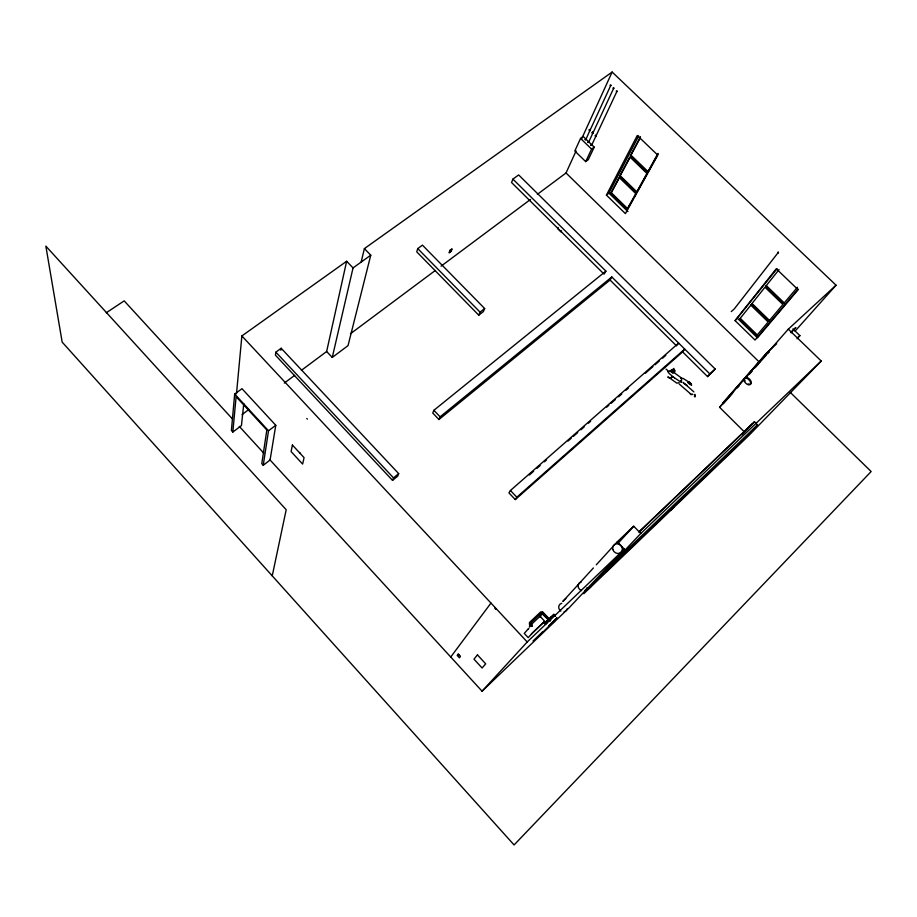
<?xml version="1.0" encoding="UTF-8"?>
<svg xmlns="http://www.w3.org/2000/svg" width="917" height="917" viewBox="0 0 917 917"><rect width="100%" height="100%" fill="white"/><g stroke="black" fill="none" stroke-linecap="round" stroke-linejoin="round"><path stroke-width="1.38" d="M681.446 382.057L681.583 378.068L673.995 372.554L673.41 369.494L667.92 371.454M450.923 250.822L450.178 251.934L450.247 251.189M451.187 250.582L450.327 250.983L450.797 251.51L450.339 250.215L449.387 252.519M451.084 251.029L451.164 249.986L450.281 250.375L450.855 251.086L450.407 250.559M589.436 129.675C590.319 130.512 589.127 130.294 590.422 129.457L610.86 85.189C608.957 84.547 611.261 86.909 610.86 85.189M694.627 395.685L694.685 394.746M232.826 432.056L236.116 396.671L266.836 430.016L261.781 463.704L263.236 465.297L270.091 459.99L275.776 425.27L241.985 388.693L234.683 394.058L231.393 430.486L232.826 432.056L241.446 425.591L243.773 403.663M236.483 393.806L241.87 335.943L346.637 261.265L353.045 267.902L332.263 357.447L326.647 351.509L346.637 261.265M689.206 383.833L689.401 382.435L683.257 378.503L681.629 378.308M275.857 352.162L275.409 355.166L392.533 480.393L397.68 476.141L398.689 473.63L281.175 348.277L275.857 352.162L393.519 477.895L392.533 480.393M263.236 465.297L268.521 430.784L275.776 425.27M280.866 350.294L281.175 348.277M272.234 575.853L286.196 509.737L45.85 246.111L62.173 342.121L514.082 844.958L871.15 471.533L790.271 392.396M361.069 262.422L364.393 248.61L612.132 72.042L836.052 285.198L795.085 331.106M364.393 248.61L370.766 255.178L348.036 345.617L332.263 357.447M417.751 248.576L416.742 251.843L478.766 315.184L483.374 311.585L484.669 308.548L422.439 245.148L417.751 248.576L480.061 312.147L478.766 315.184M450.82 250.238L449.96 251.694M451.187 250.02L450.591 251.545L450.064 250.994M450.958 251.281L451.737 249.206M530.278 624.122L529.487 627.022L530.668 623.984L532.433 625.898M677.262 344.964L678.649 343.073L510.425 490.503L508.924 492.899L515.297 499.582L516.833 497.209L684.724 349.09L682.615 351.887L707.603 376.635L715.203 369.035L518.644 174.929L512.912 179.113L511.56 182.517L604.143 274.194M545.97 622.334L550.017 618.459L549.031 619.491M512.912 179.113L605.908 271.111L433.879 410.3L432.744 413.028L438.934 419.527L610.034 280.029L611.822 276.968L709.827 373.918L707.603 376.635M438.934 419.527L440.103 416.822L611.822 276.968M671.943 372.485C674.041 367.579 677.399 371.236 672.723 373.345M529.51 626.231L539.609 616.614L541.259 613.026M580.553 138.41L574.81 151.018L585.688 161.598L588.29 159.65L594.227 147.156L583.201 136.461L580.553 138.41L591.591 149.116L585.688 161.598M537.373 194.347L566.03 172.969L576.082 150.973M581.401 139.327L612.132 72.042M585.619 139.373L584.84 139.659L585.711 139.877L590.227 129.733M588.382 142.055L587.648 142.444L588.519 142.456L613.794 87.998C611.891 87.344 614.207 89.751 613.794 87.998M591.431 145.001L590.64 145.287L591.557 145.413L617.049 91.104C615.135 90.485 617.462 92.812 617.049 91.104M558.121 227.45L557.605 228.528L561.032 231.921L561.548 230.843M592.611 132.163L593.299 132.667M589.184 130.099L589.883 130.776L589.883 129.412M539.609 616.614L540.4 616.66L542.165 613.072L549.26 620.649L541.236 613.014L530.622 623.113M670.9 371.087L673.915 368.416L673.743 370.296M606.412 195.103L637.281 135.475L657.764 155.122L625.405 213.627L606.412 195.103L608.968 193.132L638.656 135.98M610.86 193.407L619.17 177.474L635.802 193.613L627.148 209.282L610.86 193.407L619.823 176.981M619.743 176.396L629.876 156.967L646.943 173.428L636.398 192.547L619.743 176.396L629.91 157.678M657.993 153.414L647.562 172.304L630.472 155.833L640.49 136.633M630.472 155.833L639.906 138.536M450.843 251.04L451.038 250.077M627.148 209.282L633.12 199.138M634.449 196.719L635.779 194.312M646.943 174.115L637.04 192.043L620.385 175.904M658.016 154.09L648.227 171.8L631.137 155.328M604.727 273.163L605.908 271.111M547.105 621.256L547.208 621.153A41.529 1.009 -43.8 0 0 548.767 619.697L549.272 618.78M544.194 622.792L543.621 622.184M689.068 383.535L690.283 382.641L691.601 385.255M450.728 657.019L490.962 603.077M548.664 619.525L549.57 618.7M549.1 619.216L549.157 619.216A41.529 1.009 -43.8 0 0 549.558 618.964L551.53 616.854L547.208 621.153M778.395 252.301C778.957 254.124 776.412 251.728 778.395 252.301L734.185 309.04L731.262 311.585M735.113 320.629L776.263 268.773L797.79 289.417L755.012 340.035L735.113 320.629L777.066 268.715M739.687 318.933L740.306 318.382L757.362 335.003L756.754 335.553L739.687 318.933L751.355 304.536L756.479 309.51M751.493 304.146L764.973 287.239L782.9 304.524L768.95 321.076L751.493 304.146L752.112 303.596L769.569 320.514L768.95 321.076M765.764 286.253L766.394 285.691L784.333 302.988L783.714 303.55L765.764 286.253L779.06 269.598M543.185 622.849L544.056 621.772L545.913 623.755M756.754 335.553L768.171 321.993L750.736 305.086M783.714 303.55L797.446 287.239M798.512 289.279L757.431 337.834L737.555 318.451M548.974 619.376L550.028 618.379M451.118 250.662L450.236 250.914M744.444 431.976L719.581 407.286L766.52 353.125L776.71 343.715M767.002 352.862L722.619 403.079M719.581 407.286L788.311 329.169L836.052 285.198M723.33 403.789L732.683 393.175M737.36 387.868L739.228 385.748M749.521 374.067L752.33 370.881M755.138 367.694L766.36 354.948M542.577 612.006L550.04 619.835L542.577 612.006L540.721 611.88L529.453 622.551L529.453 624.443L531.31 626.437M791.107 332.837L795.841 327.518L790.741 332.229M797.045 338.774L799.888 335.633L792.941 328.916M543.357 622.448L544.056 621.772M593.414 567.944L562.855 601.403L565.823 598.572M596.279 564.815L617.29 541.809L633.727 526.209L640.777 533.476L583.785 593.723L748.421 435.93L821.231 361.023L788.311 329.169M269.598 459.463L482.078 691.2L527.229 641.969L624.362 549.157L617.29 541.809M618.264 543.059L633.727 526.209M548.744 619.823A25.298 0.608 -43.8 0 1 546.738 621.703L553.925 614.401L555.553 616.029M546.624 621.611A25.298 0.608 -43.8 0 0 551.793 616.74L553.994 614.356M528.066 629.154L524.26 633.406L528.192 637.624L532.811 632.638A122.076 2.545 -44.1 0 1 543.357 622.574L543.3 622.632A121.674 2.533 -44.1 0 0 532.8 632.65M553.662 614.654L552.985 615.559M539.597 635.286L554.854 620.442L552.687 622.746M549.008 625.703L557.043 617.749L553.834 621.164A41.552 0.871 -43.8 0 1 549.168 625.566L554.177 620.832M528.066 629.142L528.834 628.374M531.367 634.117L532.376 633.074M624.362 549.157L568.998 607.891L482.078 691.2M671.92 508.752L671.061 509.199M552.733 615.639L551.094 617.324M742.059 434.692L754.462 421.751L756.8 424.067M552.664 615.892L551.633 616.969M672.218 508.029L672.814 508.339M671.576 509.061L672.092 508.522M595.958 135.567C594.961 135.865 595.958 136.392 595.706 134.994M550.911 617.68L551.793 616.74M671.852 508.82L672.47 508.683L671.966 508.27M549.031 619.078L549.959 618.631M589.356 587.957L591.396 585.997L587.946 589.436M638.828 532.078L754.462 421.751M639.688 531.356L752.593 423.654M640.777 533.476L821.231 361.023M797.813 337.559L799.888 335.633M769.34 352.002L767.3 353.893L766.52 353.125M709.827 373.918L715.203 369.035M515.297 499.582L682.615 351.887M529.35 475.006L533.648 471.235M536.869 468.404L540.09 465.572M544.389 461.813L546.543 459.921M568.036 441.077L571.257 438.246M573.4 436.366L577.699 432.595M580.931 429.764L584.152 426.944M588.45 423.173L590.594 421.293M606.722 407.148L608.865 405.268M611.02 403.388L615.318 399.617M618.539 396.786L621.76 393.966M626.059 390.195L628.214 388.304M645.408 373.23L652.927 366.628M655.07 364.748L659.369 360.977M662.601 358.157L665.822 355.326M393.519 477.895L398.689 473.63M545.924 622.368L546.738 621.703M480.061 312.147L484.669 308.548M241.985 414.644L248.851 409.521M284.316 383.077L294.609 375.397M301.475 370.273L326.647 351.509M350.466 333.742L435.323 270.458M441.054 266.182L530.485 199.47M451.13 250.479L450.499 251.155M591.591 149.116L594.227 147.156M353.045 267.902L370.766 255.178M495.673 608.991L495.191 607.776L495.352 609.048M106.292 312.766L124.185 300.868L232.517 419.023M673.972 370.525L670.625 371.568L673.067 371.866M679.084 382.653L676.803 383.157L668.275 376.979M690.123 384.67L690.971 384.498L690.49 384.166M593.139 132.782L592.439 132.151M450.992 250.949L450.648 250.089M589.998 587.109L590.502 586.467M681.48 378.354L680.689 378.217M668.172 371.454L668.034 372.176M541.202 613.083L542.107 613.141M694.433 396.603L695.063 396.648L694.559 396.35M459.715 655.506L459.153 654.898M300.088 453.101L299.538 452.505M670.499 378.068L669.937 378.171L671.519 377.345L669.868 378.251L667.759 377.093M307.367 419.115L306.782 418.496M691.292 394.493L679.188 383.982M668.138 371.431L669.009 371.832M680.976 382.148L674.476 377.838M687.349 385.564L683.36 383.1M690.329 383.822L690.994 384.429L689.401 382.435L691.464 384.968M674.511 377.861L672.826 376.6M667.496 370.273L666.04 369.15M672.86 376.623L668.757 373.104M694.605 396.133L695.052 396.591L694.868 394.321M693.882 391.88L683.062 382.343M690.341 393.978L691.2 394.746M692.209 393.978L692.92 394.642M637.567 163.237L645.591 170.986M773.57 294.357L778.544 299.16M629.601 186.46L635.47 192.157M762.635 315.471L765.718 318.451M611.501 192.914L627.778 208.778M608.968 193.132L627.939 211.632M566.03 172.969L759.551 362.33M610.034 280.029L676.563 345.904M672.287 508.889L671.68 508.568L672.184 509.004M433.879 410.3L440.103 416.822M510.425 490.503L516.833 497.209M540.4 616.66L546.704 623.411M543.907 621.932L545.764 623.904M543.506 622.299L545.363 624.271M532.41 625.933L530.645 623.044M241.87 335.943L527.229 641.969M553.811 614.505L555.37 616.178M549.111 618.929L550.67 620.614M548.79 619.25L550.349 620.924M234.683 394.058L268.521 430.784M239.291 426.405L263.809 453.158M567.096 608.888A4.482 4.138 48.6 0 1 564.104 611.754M560.849 611.1A4.482 4.138 48.6 0 1 561.777 603.26M681.01 381.208A3.038 0.608 42.4 0 1 681.377 381.827A3.038 0.608 42.4 0 0 680.735 380.83M744.535 379.283A4.241 2.35 45.8 0 1 747.011 377.529A4.241 2.35 45.8 0 1 750.989 381.243A4.241 2.35 45.8 0 1 749.877 384.28M749.086 384.212A4.241 2.35 45.8 0 1 748.226 383.914M745.143 381.025A4.241 2.35 45.8 0 1 744.73 380.131M551.908 616.832A25.298 0.608 -43.8 0 1 549.157 619.433M581.516 590.582A4.7 4.298 46.9 0 1 581.344 581.859M586.96 587.763A4.7 4.298 46.9 0 1 584.92 590.365M542.543 631.882A97.385 1.903 -44.2 0 1 533.018 641.017M595.935 136.083L595.053 135.773L595.855 136.071M592.852 133.103C592.187 132.266 591.878 132.908 592.898 133.114M590.032 130.455L589.241 129.95L590.009 130.512M592.795 133.206L592.061 132.747L592.818 133.217M292.397 445.02L291.102 451.577L302.633 464.082L304.066 457.652L292.397 445.02M449.983 250.398L449.135 252.817L451.13 251.327L451.989 248.908L449.983 250.398M458.213 654.119L457.205 655.437L459.394 657.821L460.403 656.503L458.213 654.119M477.448 654.898L473.974 659.163L482.101 668L485.678 663.828L477.448 654.898M621.428 555.152L605.701 571.727L738.38 444.63L757.58 424.835L621.428 555.152M673.743 506.929L670.235 510.437L673.743 506.929M671.76 377.254L670.063 378.171L671.76 377.254M689.767 382.378L688.002 382.676L689.767 382.378M744.077 380.715A4.241 2.338 45.8 0 0 749.877 384.716A4.241 2.338 45.8 0 0 747.848 378.87A4.241 2.338 45.8 0 0 744.077 380.715M612.854 549.558A5.112 4.585 44.6 0 0 621.05 552.321A5.112 4.585 44.6 0 0 618.597 544.068A5.112 4.585 44.6 0 0 612.854 549.558"/></g></svg>
